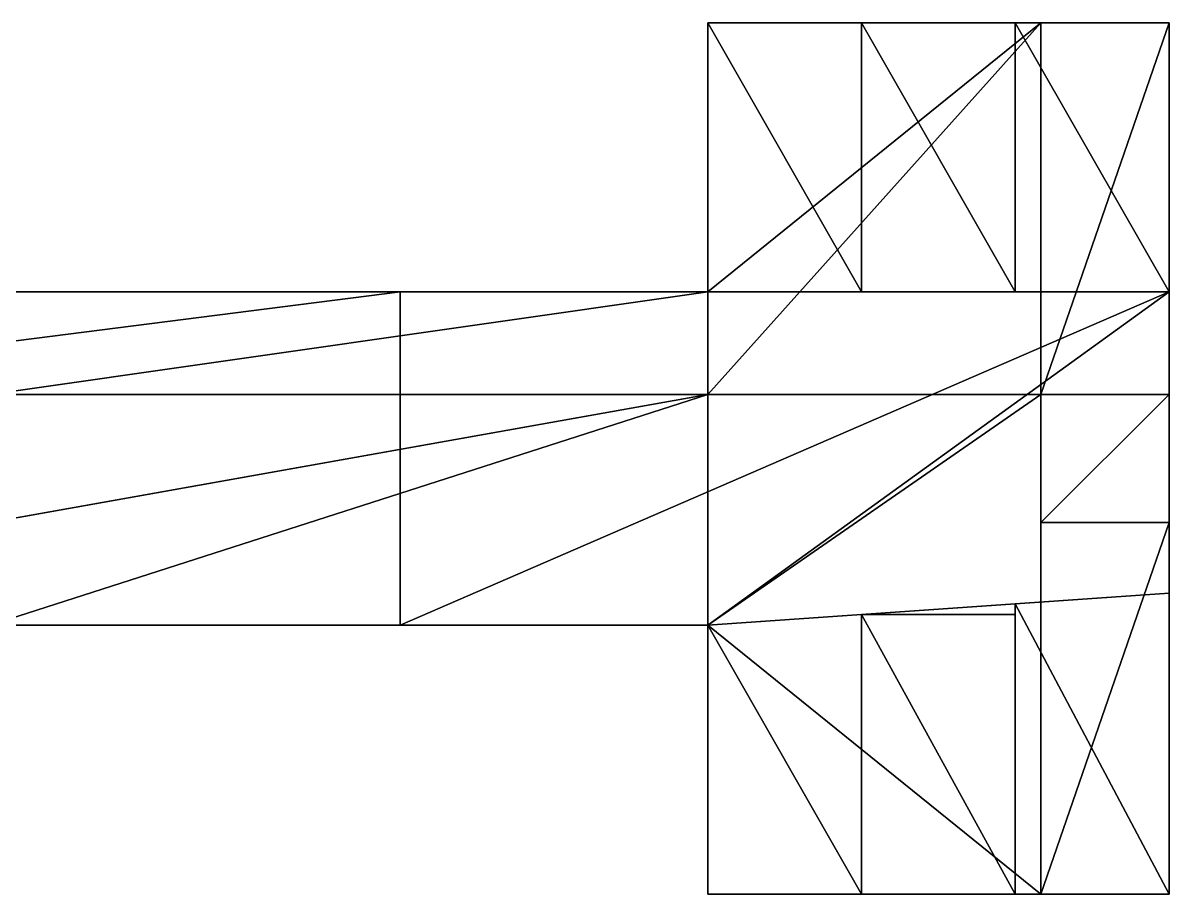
# Model space of a CAD drawing. Extents: x 0 to 171, y -3 to 23.
# Drawn here: x 148.64 to 171, y 0 to 17 of the extents above; entities that cross this region are included whole.
import ezdxf

# ---------------------------------------------------------------- set-up
doc = ezdxf.new("R2010")
doc.units = 0
doc.layers.get('0').update_dxf_attribs({"color": 13, "linetype": 'CONTINUOUS'})

# ---------------------------------------------------------------- blocks, each defined once
blk = doc.blocks.new('GROUP25_1')
for p, q in [((162, 17, 23), (168.5, 17, 20.5)), ((168.5, 17, 20.5), (162, 17, 20.5)), ((162, 17, 20.5), (162, 17, 23)), ((162, 17, 23), (171, 17, 20.5)), ((162, 17, 23), (165, 17, 23)), ((162, 17, 23), (162, 11.75, 20.5)), ((162, 11.75, 23), (162, 17, 23)), ((162, 17, 20.5), (162, 11.75, 20.5)), ((165, 11.75, 23), (162, 17, 23)), ((168.5, 17, 20.5), (162, 11.75, 20.5)), ((168.5, 17, 20.5), (162, 9.75, 20.5)), ((165, 11.75, 23), (165, 17, 23)), ((165, 11.75, 27), (165, 17, 23)), ((168, 11.75, 27), (165, 17, 23)), ((165, 17, 23), (168, 17, 23)), ((168, 17, 23), (171, 17, 20.5)), ((168, 17, 23), (171, 17, 23)), ((171, 11.75, 23), (168, 17, 23)), ((168, 17, 23), (168, 11.75, 23)), ((168, 17, 23), (168, 11.75, 27)), ((171, 17, 20.5), (168.5, 17, 20.5)), ((168.5, 17, 20.5), (168.5, 9.75, 20.5)), ((171, 17, 20.5), (168.5, 9.75, 20.5)), ((171, 17, 23), (171, 17, 20.5)), ((171, 17, 20.5), (171, 11.75, 23)), ((171, 9.75, 20.5), (171, 17, 20.5)), ((171, 17, 23), (171, 11.75, 23)), ((6, 11.75, 27), (162, 11.75, 23)), ((6, 11.75, 27), (165, 11.75, 23)), ((6, 11.75, 27), (165, 11.75, 27)), ((162, 11.75, 23), (9, 11.75, 23)), ((9, 11.75, 23), (162, 11.75, 20.5)), ((15, 11.75, 34.5), (165, 11.75, 27)), ((15, 11.75, 34.5), (168, 11.75, 27)), ((168, 11.75, 27), (105, 11.75, 34.5)), ((105, 11.75, 34.5), (156, 11.75, 34.5)), ((105, 5.25, 34.5), (156, 11.75, 34.5)), ((162, 11.75, 20.5), (148, 11.75, 20.5)), ((162, 11.75, 20.5), (148, 9.75, 20.5)), ((168, 11.75, 27), (156, 11.75, 34.5)), ((156, 11.75, 34.5), (171, 11.75, 40.5)), ((156, 11.75, 34.5), (156, 11.75, 40.5)), ((156, 11.75, 40.5), (171, 11.75, 40.5)), ((156, 5.25, 40.5), (171, 11.75, 40.5)), ((156, 11.75, 40.5), (156, 5.25, 40.5)), ((156, 5.25, 34.5), (156, 11.75, 34.5)), ((156, 5.25, 40.5), (156, 11.75, 34.5)), ((162, 11.75, 20.5), (162, 11.75, 23)), ((165, 11.75, 23), (162, 11.75, 23)), ((162, 5.25, 40.5), (171, 11.75, 40.5)), ((162, 9.75, 20.5), (162, 11.75, 20.5)), ((165, 11.75, 27), (165, 11.75, 23)), ((168, 11.75, 27), (165, 11.75, 27)), ((168, 11.75, 27), (171, 11.75, 23)), ((171, 11.75, 23), (168, 11.75, 23)), ((168, 11.75, 23), (168, 11.75, 27)), ((168, 11.75, 27), (171, 11.75, 40.5)), ((171, 11.75, 23), (171, 9.75, 20.5)), ((171, 7.25, 20.5), (171, 11.75, 40.5)), ((171, 11.75, 40.5), (171, 5.875, 40.5)), ((171, 9.75, 20.5), (171, 11.75, 40.5)), ((171, 11.75, 23), (171, 11.75, 40.5)), ((162, 9.75, 20.5), (148, 9.75, 20.5)), ((162, 9.75, 20.5), (148, 7.25, 20.5)), ((162, 9.75, 20.5), (148, 5.25, 20.5)), ((168.5, 9.75, 20.5), (162, 9.75, 20.5)), ((168.5, 9.75, 20.5), (162, 5.25, 20.5)), ((162, 5.25, 20.5), (162, 9.75, 20.5)), ((168.5, 9.75, 20.5), (168.5, 7.25, 18)), ((168.5, 9.75, 20.5), (168.5, 9.75, 18)), ((168.5, 9.75, 18), (168.5, 7.25, 18)), ((171, 9.75, 18), (168.5, 7.25, 18)), ((168.5, 9.75, 18), (171, 9.75, 18)), ((168.5, 9.75, 20.5), (171, 9.75, 18)), ((168.5, 9.75, 20.5), (171, 9.75, 20.5)), ((168.5, 9.75, 20.5), (168.5, 7.25, 20.5)), ((171, 9.75, 18), (171, 7.25, 20.5)), ((171, 7.25, 18), (171, 9.75, 18)), ((171, 7.25, 20.5), (171, 9.75, 20.5)), ((171, 9.75, 18), (171, 9.75, 20.5)), ((168.5, 7.25, 18), (168.5, 7.25, 20.5)), ((171, 7.25, 18), (168.5, 7.25, 18)), ((171, 7.25, 20.5), (168.5, 7.25, 18)), ((171, 7.25, 20.5), (168.5, 7.25, 20.5)), ((171, 7.25, 20.5), (168.5, 0, 20.5)), ((168.5, 7.25, 20.5), (168.5, 0, 20.5)), ((171, 7.25, 20.5), (171, 7.25, 18)), ((171, 7.25, 20.5), (171, 0, 23)), ((171, 0, 20.5), (171, 7.25, 20.5)), ((171, 7.25, 20.5), (171, 5.875, 23)), ((171, 7.25, 20.5), (171, 5.875, 40.5)), ((162, 5.25, 40.5), (171, 5.875, 40.5)), ((171, 5.875, 40.5), (162, 5.25, 34.5)), ((171, 5.875, 40.5), (165, 5.458, 27)), ((171, 5.875, 23), (168, 5.667, 23)), ((171, 5.875, 40.5), (168, 5.667, 23)), ((171, 5.875, 40.5), (168, 5.667, 27)), ((171, 5.875, 23), (171, 0, 23)), ((171, 5.875, 40.5), (171, 5.875, 23)), ((168, 5.667, 27), (165, 5.458, 27)), ((168, 5.458, 27), (168, 5.667, 27)), ((171, 0, 23), (168, 5.667, 23)), ((168, 5.667, 23), (168, 0, 23)), ((168, 5.667, 27), (168, 0, 23)), ((168, 5.667, 23), (168, 5.667, 27)), ((165, 5.458, 23), (162, 5.25, 23)), ((162, 5.25, 34.5), (165, 5.458, 27)), ((165, 5.458, 27), (162, 5.25, 23)), ((165, 5.458, 27), (168, 5.458, 27)), ((165, 0, 23), (165, 5.458, 23)), ((165, 0, 23), (165, 5.458, 27)), ((165, 5.458, 27), (165, 5.458, 23)), ((168, 0, 23), (165, 5.458, 27)), ((168, 5.458, 27), (168, 0, 23)), ((162, 5.25, 34.5), (3, 5.25, 27)), ((162, 5.25, 34.5), (6, 5.25, 23)), ((162, 5.25, 34.5), (6, 5.25, 27)), ((162, 5.25, 23), (9, 5.25, 20.5)), ((162, 5.25, 23), (9, 5.25, 23)), ((162, 5.25, 34.5), (9, 5.25, 23)), ((162, 5.25, 23), (23, 5.25, 20.5)), ((156, 5.25, 34.5), (105, 5.25, 34.5)), ((162, 5.25, 20.5), (148, 5.25, 20.5)), ((162, 5.25, 23), (148, 5.25, 20.5)), ((156, 5.25, 40.5), (162, 5.25, 40.5)), ((156, 5.25, 34.5), (156, 5.25, 40.5)), ((162, 5.25, 40.5), (156, 5.25, 34.5)), ((162, 5.25, 34.5), (156, 5.25, 34.5)), ((162, 0, 23), (162, 5.25, 20.5)), ((162, 5.25, 20.5), (162, 0, 20.5)), ((162, 0, 23), (162, 5.25, 23)), ((162, 5.25, 23), (162, 5.25, 20.5)), ((165, 0, 23), (162, 5.25, 23)), ((162, 5.25, 20.5), (168.5, 0, 20.5)), ((162, 5.25, 34.5), (162, 5.25, 40.5)), ((162, 5.25, 23), (162, 5.25, 34.5)), ((162, 0, 20.5), (162, 0, 23)), ((171, 0, 20.5), (162, 0, 23)), ((165, 0, 23), (162, 0, 23)), ((168, 0, 23), (165, 0, 23)), ((171, 0, 23), (168, 0, 23)), ((171, 0, 23), (171, 0, 20.5)), ((168.5, 0, 20.5), (162, 0, 20.5)), ((171, 0, 20.5), (168.5, 0, 20.5))]:
    blk.add_line(p, q)
mesh = blk.add_polyface()
corners = [(162, 17, 23), (168.5, 17, 20.5), (162, 17, 20.5)]
mesh.append_faces([[corners[k] for k in face] for face in [(0, 1, 2)]])
mesh = blk.add_polyface()
corners = [(162, 17, 23), (171, 17, 20.5), (168.5, 17, 20.5)]
mesh.append_faces([[corners[k] for k in face] for face in [(0, 1, 2)]])
mesh = blk.add_polyface()
corners = [(162, 17, 23), (168, 17, 23), (171, 17, 20.5), (165, 17, 23)]
mesh.append_faces([[corners[k] for k in face] for face in [(0, 1, 2), (1, 0, 3)]], dxfattribs={"vtx0": -1})
mesh = blk.add_polyface()
corners = [(162, 17, 23), (162, 11.75, 20.5), (162, 11.75, 23)]
mesh.append_faces([[corners[k] for k in face] for face in [(0, 1, 2)]])
mesh = blk.add_polyface()
corners = [(162, 17, 20.5), (162, 11.75, 20.5), (162, 17, 23)]
mesh.append_faces([[corners[k] for k in face] for face in [(0, 1, 2)]])
mesh = blk.add_polyface()
corners = [(165, 11.75, 23), (162, 17, 23), (162, 11.75, 23)]
mesh.append_faces([[corners[k] for k in face] for face in [(0, 1, 2)]])
mesh = blk.add_polyface()
corners = [(165, 17, 23), (162, 17, 23), (165, 11.75, 23)]
mesh.append_faces([[corners[k] for k in face] for face in [(0, 1, 2)]])
mesh = blk.add_polyface()
corners = [(168.5, 17, 20.5), (162, 11.75, 20.5), (162, 17, 20.5)]
mesh.append_faces([[corners[k] for k in face] for face in [(0, 1, 2)]])
mesh = blk.add_polyface()
corners = [(168.5, 17, 20.5), (162, 9.75, 20.5), (162, 11.75, 20.5)]
mesh.append_faces([[corners[k] for k in face] for face in [(0, 1, 2)]])
mesh = blk.add_polyface()
corners = [(168.5, 9.75, 20.5), (162, 9.75, 20.5), (168.5, 17, 20.5)]
mesh.append_faces([[corners[k] for k in face] for face in [(0, 1, 2)]])
mesh = blk.add_polyface()
corners = [(165, 17, 23), (165, 11.75, 23), (165, 11.75, 27)]
mesh.append_faces([[corners[k] for k in face] for face in [(0, 1, 2)]])
mesh = blk.add_polyface()
corners = [(168, 11.75, 27), (165, 17, 23), (165, 11.75, 27)]
mesh.append_faces([[corners[k] for k in face] for face in [(0, 1, 2)]])
mesh = blk.add_polyface()
corners = [(168, 17, 23), (165, 17, 23), (168, 11.75, 27)]
mesh.append_faces([[corners[k] for k in face] for face in [(0, 1, 2)]])
mesh = blk.add_polyface()
corners = [(171, 17, 23), (171, 17, 20.5), (168, 17, 23)]
mesh.append_faces([[corners[k] for k in face] for face in [(0, 1, 2)]])
mesh = blk.add_polyface()
corners = [(171, 11.75, 23), (168, 17, 23), (168, 11.75, 23)]
mesh.append_faces([[corners[k] for k in face] for face in [(0, 1, 2)]])
mesh = blk.add_polyface()
corners = [(171, 17, 23), (168, 17, 23), (171, 11.75, 23)]
mesh.append_faces([[corners[k] for k in face] for face in [(0, 1, 2)]])
mesh = blk.add_polyface()
corners = [(168, 17, 23), (168, 11.75, 27), (168, 11.75, 23)]
mesh.append_faces([[corners[k] for k in face] for face in [(0, 1, 2)]])
mesh = blk.add_polyface()
corners = [(171, 17, 20.5), (168.5, 9.75, 20.5), (168.5, 17, 20.5)]
mesh.append_faces([[corners[k] for k in face] for face in [(0, 1, 2)]])
mesh = blk.add_polyface()
corners = [(171, 9.75, 20.5), (168.5, 9.75, 20.5), (171, 17, 20.5)]
mesh.append_faces([[corners[k] for k in face] for face in [(0, 1, 2)]])
mesh = blk.add_polyface()
corners = [(171, 17, 20.5), (171, 11.75, 23), (171, 9.75, 20.5)]
mesh.append_faces([[corners[k] for k in face] for face in [(0, 1, 2)]])
mesh = blk.add_polyface()
corners = [(171, 17, 23), (171, 11.75, 23), (171, 17, 20.5)]
mesh.append_faces([[corners[k] for k in face] for face in [(0, 1, 2)]])
mesh = blk.add_polyface()
corners = [(6, 11.75, 27), (162, 11.75, 23), (9, 11.75, 23)]
mesh.append_faces([[corners[k] for k in face] for face in [(0, 1, 2)]])
mesh = blk.add_polyface()
corners = [(6, 11.75, 27), (165, 11.75, 23), (162, 11.75, 23)]
mesh.append_faces([[corners[k] for k in face] for face in [(0, 1, 2)]])
mesh = blk.add_polyface()
corners = [(165, 11.75, 27), (165, 11.75, 23), (6, 11.75, 27)]
mesh.append_faces([[corners[k] for k in face] for face in [(0, 1, 2)]])
mesh = blk.add_polyface()
corners = [(15, 11.75, 34.5), (165, 11.75, 27), (6, 11.75, 27)]
mesh.append_faces([[corners[k] for k in face] for face in [(0, 1, 2)]])
mesh = blk.add_polyface()
corners = [(9, 11.75, 23), (162, 11.75, 20.5), (148, 11.75, 20.5)]
mesh.append_faces([[corners[k] for k in face] for face in [(0, 1, 2)]])
mesh = blk.add_polyface()
corners = [(162, 11.75, 23), (162, 11.75, 20.5), (9, 11.75, 23)]
mesh.append_faces([[corners[k] for k in face] for face in [(0, 1, 2)]])
mesh = blk.add_polyface()
corners = [(15, 11.75, 34.5), (168, 11.75, 27), (165, 11.75, 27)]
mesh.append_faces([[corners[k] for k in face] for face in [(0, 1, 2)]])
mesh = blk.add_polyface()
corners = [(15, 11.75, 34.5), (105, 11.75, 34.5), (168, 11.75, 27), (66, 11.75, 34.5)]
mesh.append_faces([[corners[k] for k in face] for face in [(0, 1, 2), (1, 0, 3)]], dxfattribs={"vtx0": -1})
mesh = blk.add_polyface()
corners = [(156, 11.75, 34.5), (168, 11.75, 27), (105, 11.75, 34.5)]
mesh.append_faces([[corners[k] for k in face] for face in [(0, 1, 2)]])
mesh = blk.add_polyface()
corners = [(156, 11.75, 34.5), (105, 11.75, 34.5), (105, 5.25, 34.5)]
mesh.append_faces([[corners[k] for k in face] for face in [(0, 1, 2)]])
mesh = blk.add_polyface()
corners = [(156, 11.75, 34.5), (105, 5.25, 34.5), (156, 5.25, 34.5)]
mesh.append_faces([[corners[k] for k in face] for face in [(0, 1, 2)]])
mesh = blk.add_polyface()
corners = [(162, 11.75, 20.5), (148, 9.75, 20.5), (148, 11.75, 20.5)]
mesh.append_faces([[corners[k] for k in face] for face in [(0, 1, 2)]])
mesh = blk.add_polyface()
corners = [(162, 9.75, 20.5), (148, 9.75, 20.5), (162, 11.75, 20.5)]
mesh.append_faces([[corners[k] for k in face] for face in [(0, 1, 2)]])
mesh = blk.add_polyface()
corners = [(171, 11.75, 40.5), (168, 11.75, 27), (156, 11.75, 34.5)]
mesh.append_faces([[corners[k] for k in face] for face in [(0, 1, 2)]])
mesh = blk.add_polyface()
corners = [(156, 11.75, 40.5), (171, 11.75, 40.5), (156, 11.75, 34.5)]
mesh.append_faces([[corners[k] for k in face] for face in [(0, 1, 2)]])
mesh = blk.add_polyface()
corners = [(171, 11.75, 40.5), (156, 11.75, 40.5), (156, 5.25, 40.5)]
mesh.append_faces([[corners[k] for k in face] for face in [(0, 1, 2)]])
mesh = blk.add_polyface()
corners = [(171, 11.75, 40.5), (156, 5.25, 40.5), (162, 5.25, 40.5)]
mesh.append_faces([[corners[k] for k in face] for face in [(0, 1, 2)]])
mesh = blk.add_polyface()
corners = [(156, 11.75, 34.5), (156, 5.25, 34.5), (156, 5.25, 40.5)]
mesh.append_faces([[corners[k] for k in face] for face in [(0, 1, 2)]])
mesh = blk.add_polyface()
corners = [(156, 11.75, 40.5), (156, 11.75, 34.5), (156, 5.25, 40.5)]
mesh.append_faces([[corners[k] for k in face] for face in [(0, 1, 2)]])
mesh = blk.add_polyface()
corners = [(171, 11.75, 40.5), (162, 5.25, 40.5), (171, 5.875, 40.5)]
mesh.append_faces([[corners[k] for k in face] for face in [(0, 1, 2)]])
mesh = blk.add_polyface()
corners = [(168, 11.75, 27), (171, 11.75, 23), (168, 11.75, 23)]
mesh.append_faces([[corners[k] for k in face] for face in [(0, 1, 2)]])
mesh = blk.add_polyface()
corners = [(171, 11.75, 40.5), (171, 11.75, 23), (168, 11.75, 27)]
mesh.append_faces([[corners[k] for k in face] for face in [(0, 1, 2)]])
mesh = blk.add_polyface()
corners = [(171, 11.75, 40.5), (171, 5.875, 40.5), (171, 7.25, 20.5)]
mesh.append_faces([[corners[k] for k in face] for face in [(0, 1, 2)]])
mesh = blk.add_polyface()
corners = [(171, 11.75, 40.5), (171, 7.25, 20.5), (171, 9.75, 20.5)]
mesh.append_faces([[corners[k] for k in face] for face in [(0, 1, 2)]])
mesh = blk.add_polyface()
corners = [(171, 11.75, 40.5), (171, 9.75, 20.5), (171, 11.75, 23)]
mesh.append_faces([[corners[k] for k in face] for face in [(0, 1, 2)]])
mesh = blk.add_polyface()
corners = [(162, 9.75, 20.5), (148, 7.25, 20.5), (148, 9.75, 20.5)]
mesh.append_faces([[corners[k] for k in face] for face in [(0, 1, 2)]])
mesh = blk.add_polyface()
corners = [(162, 9.75, 20.5), (148, 5.25, 20.5), (148, 7.25, 20.5)]
mesh.append_faces([[corners[k] for k in face] for face in [(0, 1, 2)]])
mesh = blk.add_polyface()
corners = [(162, 5.25, 20.5), (148, 5.25, 20.5), (162, 9.75, 20.5)]
mesh.append_faces([[corners[k] for k in face] for face in [(0, 1, 2)]])
mesh = blk.add_polyface()
corners = [(168.5, 9.75, 20.5), (162, 5.25, 20.5), (162, 9.75, 20.5)]
mesh.append_faces([[corners[k] for k in face] for face in [(0, 1, 2)]])
mesh = blk.add_polyface()
corners = [(168.5, 9.75, 20.5), (168.5, 0, 20.5), (162, 5.25, 20.5), (168.5, 7.25, 20.5)]
mesh.append_faces([[corners[k] for k in face] for face in [(0, 1, 2), (1, 0, 3)]], dxfattribs={"vtx0": -1})
mesh = blk.add_polyface()
corners = [(168.5, 9.75, 20.5), (168.5, 7.25, 18), (168.5, 7.25, 20.5)]
mesh.append_faces([[corners[k] for k in face] for face in [(0, 1, 2)]])
mesh = blk.add_polyface()
corners = [(168.5, 9.75, 18), (168.5, 7.25, 18), (168.5, 9.75, 20.5)]
mesh.append_faces([[corners[k] for k in face] for face in [(0, 1, 2)]])
mesh = blk.add_polyface()
corners = [(171, 9.75, 18), (168.5, 7.25, 18), (168.5, 9.75, 18)]
mesh.append_faces([[corners[k] for k in face] for face in [(0, 1, 2)]])
mesh = blk.add_polyface()
corners = [(171, 7.25, 18), (168.5, 7.25, 18), (171, 9.75, 18)]
mesh.append_faces([[corners[k] for k in face] for face in [(0, 1, 2)]])
mesh = blk.add_polyface()
corners = [(168.5, 9.75, 20.5), (171, 9.75, 18), (168.5, 9.75, 18)]
mesh.append_faces([[corners[k] for k in face] for face in [(0, 1, 2)]])
mesh = blk.add_polyface()
corners = [(171, 9.75, 20.5), (171, 9.75, 18), (168.5, 9.75, 20.5)]
mesh.append_faces([[corners[k] for k in face] for face in [(0, 1, 2)]])
mesh = blk.add_polyface()
corners = [(171, 9.75, 18), (171, 7.25, 20.5), (171, 7.25, 18)]
mesh.append_faces([[corners[k] for k in face] for face in [(0, 1, 2)]])
mesh = blk.add_polyface()
corners = [(171, 9.75, 20.5), (171, 7.25, 20.5), (171, 9.75, 18)]
mesh.append_faces([[corners[k] for k in face] for face in [(0, 1, 2)]])
mesh = blk.add_polyface()
corners = [(171, 7.25, 20.5), (168.5, 7.25, 18), (171, 7.25, 18)]
mesh.append_faces([[corners[k] for k in face] for face in [(0, 1, 2)]])
mesh = blk.add_polyface()
corners = [(168.5, 7.25, 20.5), (168.5, 7.25, 18), (171, 7.25, 20.5)]
mesh.append_faces([[corners[k] for k in face] for face in [(0, 1, 2)]])
mesh = blk.add_polyface()
corners = [(171, 7.25, 20.5), (168.5, 0, 20.5), (168.5, 7.25, 20.5)]
mesh.append_faces([[corners[k] for k in face] for face in [(0, 1, 2)]])
mesh = blk.add_polyface()
corners = [(171, 0, 20.5), (168.5, 0, 20.5), (171, 7.25, 20.5)]
mesh.append_faces([[corners[k] for k in face] for face in [(0, 1, 2)]])
mesh = blk.add_polyface()
corners = [(171, 7.25, 20.5), (171, 0, 23), (171, 0, 20.5)]
mesh.append_faces([[corners[k] for k in face] for face in [(0, 1, 2)]])
mesh = blk.add_polyface()
corners = [(171, 7.25, 20.5), (171, 5.875, 23), (171, 0, 23)]
mesh.append_faces([[corners[k] for k in face] for face in [(0, 1, 2)]])
mesh = blk.add_polyface()
corners = [(171, 7.25, 20.5), (171, 5.875, 40.5), (171, 5.875, 23)]
mesh.append_faces([[corners[k] for k in face] for face in [(0, 1, 2)]])
mesh = blk.add_polyface()
corners = [(171, 5.875, 40.5), (162, 5.25, 34.5), (165, 5.458, 27)]
mesh.append_faces([[corners[k] for k in face] for face in [(0, 1, 2)]])
mesh = blk.add_polyface()
corners = [(162, 5.25, 40.5), (162, 5.25, 34.5), (171, 5.875, 40.5)]
mesh.append_faces([[corners[k] for k in face] for face in [(0, 1, 2)]])
mesh = blk.add_polyface()
corners = [(171, 5.875, 40.5), (165, 5.458, 27), (168, 5.667, 27)]
mesh.append_faces([[corners[k] for k in face] for face in [(0, 1, 2)]])
mesh = blk.add_polyface()
corners = [(171, 5.875, 23), (168, 5.667, 23), (171, 0, 23)]
mesh.append_faces([[corners[k] for k in face] for face in [(0, 1, 2)]])
mesh = blk.add_polyface()
corners = [(171, 5.875, 40.5), (168, 5.667, 23), (171, 5.875, 23)]
mesh.append_faces([[corners[k] for k in face] for face in [(0, 1, 2)]])
mesh = blk.add_polyface()
corners = [(171, 5.875, 40.5), (168, 5.667, 27), (168, 5.667, 23)]
mesh.append_faces([[corners[k] for k in face] for face in [(0, 1, 2)]])
mesh = blk.add_polyface()
corners = [(168, 5.667, 27), (165, 5.458, 27), (168, 5.458, 27)]
mesh.append_faces([[corners[k] for k in face] for face in [(0, 1, 2)]])
mesh = blk.add_polyface()
corners = [(171, 0, 23), (168, 5.667, 23), (168, 0, 23)]
mesh.append_faces([[corners[k] for k in face] for face in [(0, 1, 2)]])
mesh = blk.add_polyface()
corners = [(168, 5.667, 27), (168, 0, 23), (168, 5.667, 23)]
mesh.append_faces([[corners[k] for k in face] for face in [(0, 1, 2)]])
mesh = blk.add_polyface()
corners = [(168, 5.667, 27), (168, 5.458, 27), (168, 0, 23)]
mesh.append_faces([[corners[k] for k in face] for face in [(0, 1, 2)]])
mesh = blk.add_polyface()
corners = [(165, 5.458, 23), (162, 5.25, 23), (165, 0, 23)]
mesh.append_faces([[corners[k] for k in face] for face in [(0, 1, 2)]])
mesh = blk.add_polyface()
corners = [(165, 5.458, 27), (162, 5.25, 23), (165, 5.458, 23)]
mesh.append_faces([[corners[k] for k in face] for face in [(0, 1, 2)]])
mesh = blk.add_polyface()
corners = [(162, 5.25, 34.5), (162, 5.25, 23), (165, 5.458, 27)]
mesh.append_faces([[corners[k] for k in face] for face in [(0, 1, 2)]])
mesh = blk.add_polyface()
corners = [(165, 5.458, 23), (165, 0, 23), (165, 5.458, 27)]
mesh.append_faces([[corners[k] for k in face] for face in [(0, 1, 2)]])
mesh = blk.add_polyface()
corners = [(168, 0, 23), (165, 5.458, 27), (165, 0, 23)]
mesh.append_faces([[corners[k] for k in face] for face in [(0, 1, 2)]])
mesh = blk.add_polyface()
corners = [(168, 5.458, 27), (165, 5.458, 27), (168, 0, 23)]
mesh.append_faces([[corners[k] for k in face] for face in [(0, 1, 2)]])
mesh = blk.add_polyface()
corners = [(162, 5.25, 34.5), (3, 5.25, 27), (6, 5.25, 27)]
mesh.append_faces([[corners[k] for k in face] for face in [(0, 1, 2)]])
mesh = blk.add_polyface()
corners = [(156, 5.25, 34.5), (105, 5.25, 34.5), (162, 5.25, 34.5), (66, 5.25, 34.5), (3, 5.25, 27)]
mesh.append_faces([[corners[k] for k in face] for face in [(2, 3, 4)]], dxfattribs={"vtx0": -1})
mesh.append_faces([[corners[k] for k in face] for face in [(3, 2, 1)]], dxfattribs={"vtx0": -1, "vtx1": -1})
mesh.append_faces([[corners[k] for k in face] for face in [(0, 1, 2)]], dxfattribs={"vtx1": -1})
mesh = blk.add_polyface()
corners = [(162, 5.25, 34.5), (6, 5.25, 23), (9, 5.25, 23)]
mesh.append_faces([[corners[k] for k in face] for face in [(0, 1, 2)]])
mesh = blk.add_polyface()
corners = [(162, 5.25, 34.5), (6, 5.25, 27), (6, 5.25, 23)]
mesh.append_faces([[corners[k] for k in face] for face in [(0, 1, 2)]])
mesh = blk.add_polyface()
corners = [(162, 5.25, 23), (9, 5.25, 20.5), (23, 5.25, 20.5)]
mesh.append_faces([[corners[k] for k in face] for face in [(0, 1, 2)]])
mesh = blk.add_polyface()
corners = [(9, 5.25, 23), (9, 5.25, 20.5), (162, 5.25, 23)]
mesh.append_faces([[corners[k] for k in face] for face in [(0, 1, 2)]])
mesh = blk.add_polyface()
corners = [(162, 5.25, 34.5), (9, 5.25, 23), (162, 5.25, 23)]
mesh.append_faces([[corners[k] for k in face] for face in [(0, 1, 2)]])
mesh = blk.add_polyface()
corners = [(162, 5.25, 23), (23, 5.25, 20.5), (148, 5.25, 20.5)]
mesh.append_faces([[corners[k] for k in face] for face in [(0, 1, 2)]])
mesh = blk.add_polyface()
corners = [(162, 5.25, 23), (148, 5.25, 20.5), (162, 5.25, 20.5)]
mesh.append_faces([[corners[k] for k in face] for face in [(0, 1, 2)]])
mesh = blk.add_polyface()
corners = [(162, 5.25, 40.5), (156, 5.25, 34.5), (162, 5.25, 34.5)]
mesh.append_faces([[corners[k] for k in face] for face in [(0, 1, 2)]])
mesh = blk.add_polyface()
corners = [(156, 5.25, 40.5), (156, 5.25, 34.5), (162, 5.25, 40.5)]
mesh.append_faces([[corners[k] for k in face] for face in [(0, 1, 2)]])
mesh = blk.add_polyface()
corners = [(162, 5.25, 20.5), (162, 0, 20.5), (162, 0, 23)]
mesh.append_faces([[corners[k] for k in face] for face in [(0, 1, 2)]])
mesh = blk.add_polyface()
corners = [(162, 5.25, 20.5), (162, 0, 23), (162, 5.25, 23)]
mesh.append_faces([[corners[k] for k in face] for face in [(0, 1, 2)]])
mesh = blk.add_polyface()
corners = [(165, 0, 23), (162, 5.25, 23), (162, 0, 23)]
mesh.append_faces([[corners[k] for k in face] for face in [(0, 1, 2)]])
mesh = blk.add_polyface()
corners = [(168.5, 0, 20.5), (162, 0, 20.5), (162, 5.25, 20.5)]
mesh.append_faces([[corners[k] for k in face] for face in [(0, 1, 2)]])
mesh = blk.add_polyface()
corners = [(162, 0, 23), (168.5, 0, 20.5), (171, 0, 20.5), (162, 0, 20.5)]
mesh.append_faces([[corners[k] for k in face] for face in [(0, 1, 2), (1, 0, 3)]], dxfattribs={"vtx0": -1})
mesh = blk.add_polyface()
corners = [(171, 0, 23), (162, 0, 23), (171, 0, 20.5), (168, 0, 23), (165, 0, 23)]
mesh.append_faces([[corners[k] for k in face] for face in [(0, 1, 2), (1, 3, 4)]], dxfattribs={"vtx0": -1})
mesh.append_faces([[corners[k] for k in face] for face in [(1, 0, 3)]], dxfattribs={"vtx0": -1, "vtx2": -1})

msp = doc.modelspace()

# ---------------------------------------------------------------- block references
msp.add_blockref('GROUP25_1', (0, 0))

doc.saveas('drawing.dxf')
